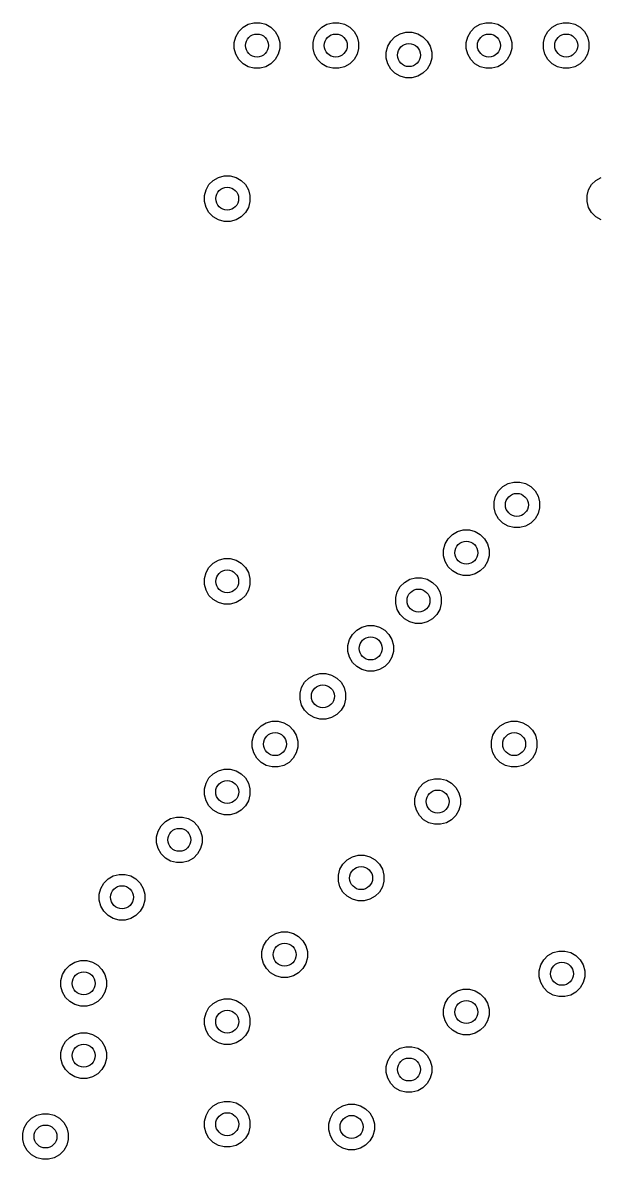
# Model space of a CAD drawing. Header units: inches. Extents: x 5.8 to 17.9, y -6.4 to -1.3.
# Drawn here: x 14.629 to 14.928, y -5.24 to -4.646 of the extents above; entities that cross this region are included whole.
import ezdxf

# ---------------------------------------------------------------- set-up
doc = ezdxf.new("R2010")
doc.units = ezdxf.units.IN
doc.header["$MEASUREMENT"] = 0
doc.layers.add('In1.Cu', color=91, linetype='CONTINUOUS', true_color=0x7fc87f)

msp = doc.modelspace()

# ---------------------------------------------------------------- linework, layer by layer
at = {"layer": 'In1.Cu', "linetype": 'CONTINUOUS'}
for p, q in [((14.7416, -4.65094), (14.74381, -4.64872)), ((14.74381, -4.64872), (14.74653, -4.64715)), ((14.74653, -4.64715), (14.74955, -4.64634)), ((14.74955, -4.64634), (14.75269, -4.64634)), ((14.75269, -4.64634), (14.75572, -4.64715)), ((14.75572, -4.64715), (14.75843, -4.64872)), ((14.75843, -4.64872), (14.76065, -4.65094)), ((14.78278, -4.65094), (14.78499, -4.64872)), ((14.78499, -4.64872), (14.78771, -4.64715)), ((14.78771, -4.64715), (14.79074, -4.64634)), ((14.79074, -4.64634), (14.79387, -4.64634)), ((14.79387, -4.64634), (14.7969, -4.64715)), ((14.7969, -4.64715), (14.79961, -4.64872)), ((14.79961, -4.64872), (14.80183, -4.65094)), ((14.86282, -4.65094), (14.86503, -4.64872)), ((14.86503, -4.64872), (14.86775, -4.64715)), ((14.86775, -4.64715), (14.87078, -4.64634)), ((14.87078, -4.64634), (14.87391, -4.64634)), ((14.87391, -4.64634), (14.87694, -4.64715)), ((14.87694, -4.64715), (14.87965, -4.64872)), ((14.87965, -4.64872), (14.88187, -4.65094)), ((14.90323, -4.65094), (14.90545, -4.64872)), ((14.90545, -4.64872), (14.90816, -4.64715)), ((14.90816, -4.64715), (14.91119, -4.64634)), ((14.91119, -4.64634), (14.91432, -4.64634)), ((14.91432, -4.64634), (14.91735, -4.64715)), ((14.91735, -4.64715), (14.92007, -4.64872)), ((14.92007, -4.64872), (14.92228, -4.65094)), ((14.73922, -4.65668), (14.74003, -4.65365)), ((14.74003, -4.65365), (14.7416, -4.65094)), ((14.76065, -4.65094), (14.76222, -4.65365)), ((14.76222, -4.65365), (14.76303, -4.65668)), ((14.7804, -4.65668), (14.78121, -4.65365)), ((14.78121, -4.65365), (14.78278, -4.65094)), ((14.80183, -4.65094), (14.8034, -4.65365)), ((14.8034, -4.65365), (14.80421, -4.65668)), ((14.82102, -4.65594), (14.82324, -4.65372)), ((14.82324, -4.65372), (14.82596, -4.65215)), ((14.82596, -4.65215), (14.82898, -4.65134)), ((14.82898, -4.65134), (14.83212, -4.65134)), ((14.83212, -4.65134), (14.83515, -4.65215)), ((14.83515, -4.65215), (14.83786, -4.65372)), ((14.83786, -4.65372), (14.84008, -4.65594)), ((14.86044, -4.65668), (14.86125, -4.65365)), ((14.86125, -4.65365), (14.86282, -4.65094)), ((14.88187, -4.65094), (14.88344, -4.65365)), ((14.88344, -4.65365), (14.88425, -4.65668)), ((14.90085, -4.65668), (14.90166, -4.65365)), ((14.90166, -4.65365), (14.90323, -4.65094)), ((14.92228, -4.65094), (14.92385, -4.65365)), ((14.92385, -4.65365), (14.92466, -4.65668)), ((14.73922, -4.65982), (14.73922, -4.65668)), ((14.74003, -4.66284), (14.73922, -4.65982)), ((14.76303, -4.65982), (14.76222, -4.66284)), ((14.76303, -4.65668), (14.76303, -4.65982)), ((14.7804, -4.65982), (14.7804, -4.65668)), ((14.78121, -4.66284), (14.7804, -4.65982)), ((14.80421, -4.65982), (14.8034, -4.66284)), ((14.80421, -4.65668), (14.80421, -4.65982)), ((14.81865, -4.66168), (14.81946, -4.65865)), ((14.81946, -4.65865), (14.82102, -4.65594)), ((14.84008, -4.65594), (14.84164, -4.65865)), ((14.84164, -4.65865), (14.84246, -4.66168)), ((14.86044, -4.65982), (14.86044, -4.65668)), ((14.86125, -4.66284), (14.86044, -4.65982)), ((14.88425, -4.65982), (14.88344, -4.66284)), ((14.88425, -4.65668), (14.88425, -4.65982)), ((14.90085, -4.65982), (14.90085, -4.65668)), ((14.90166, -4.66284), (14.90085, -4.65982)), ((14.92466, -4.65982), (14.92385, -4.66284)), ((14.92466, -4.65668), (14.92466, -4.65982)), ((14.7416, -4.66556), (14.74003, -4.66284)), ((14.74381, -4.66777), (14.7416, -4.66556)), ((14.76065, -4.66556), (14.75843, -4.66777)), ((14.76222, -4.66284), (14.76065, -4.66556)), ((14.78278, -4.66556), (14.78121, -4.66284)), ((14.78499, -4.66777), (14.78278, -4.66556)), ((14.80183, -4.66556), (14.79961, -4.66777)), ((14.8034, -4.66284), (14.80183, -4.66556)), ((14.81865, -4.66482), (14.81865, -4.66168)), ((14.81946, -4.66784), (14.81865, -4.66482)), ((14.84246, -4.66482), (14.84164, -4.66784)), ((14.84246, -4.66168), (14.84246, -4.66482)), ((14.86282, -4.66556), (14.86125, -4.66284)), ((14.86503, -4.66777), (14.86282, -4.66556)), ((14.88187, -4.66556), (14.87965, -4.66777)), ((14.88344, -4.66284), (14.88187, -4.66556)), ((14.90323, -4.66556), (14.90166, -4.66284)), ((14.90545, -4.66777), (14.90323, -4.66556)), ((14.92228, -4.66556), (14.92007, -4.66777)), ((14.92385, -4.66284), (14.92228, -4.66556)), ((14.74653, -4.66934), (14.74381, -4.66777)), ((14.74955, -4.67015), (14.74653, -4.66934)), ((14.75269, -4.67015), (14.74955, -4.67015)), ((14.75572, -4.66934), (14.75269, -4.67015)), ((14.75843, -4.66777), (14.75572, -4.66934)), ((14.78771, -4.66934), (14.78499, -4.66777)), ((14.79074, -4.67015), (14.78771, -4.66934)), ((14.79387, -4.67015), (14.79074, -4.67015)), ((14.7969, -4.66934), (14.79387, -4.67015)), ((14.79961, -4.66777), (14.7969, -4.66934)), ((14.82102, -4.67056), (14.81946, -4.66784)), ((14.82324, -4.67277), (14.82102, -4.67056)), ((14.82596, -4.67434), (14.82324, -4.67277)), ((14.83786, -4.67277), (14.83515, -4.67434)), ((14.84008, -4.67056), (14.83786, -4.67277)), ((14.84164, -4.66784), (14.84008, -4.67056)), ((14.86775, -4.66934), (14.86503, -4.66777)), ((14.87078, -4.67015), (14.86775, -4.66934)), ((14.87391, -4.67015), (14.87078, -4.67015)), ((14.87694, -4.66934), (14.87391, -4.67015)), ((14.87965, -4.66777), (14.87694, -4.66934)), ((14.90816, -4.66934), (14.90545, -4.66777)), ((14.91119, -4.67015), (14.90816, -4.66934)), ((14.91432, -4.67015), (14.91119, -4.67015)), ((14.91735, -4.66934), (14.91432, -4.67015)), ((14.92007, -4.66777), (14.91735, -4.66934)), ((14.82898, -4.67515), (14.82596, -4.67434)), ((14.83212, -4.67515), (14.82898, -4.67515)), ((14.83515, -4.67434), (14.83212, -4.67515)), ((14.73096, -4.72715), (14.73398, -4.72634)), ((14.73398, -4.72634), (14.73712, -4.72634)), ((14.73712, -4.72634), (14.74015, -4.72715)), ((14.72446, -4.73365), (14.72602, -4.73094)), ((14.72602, -4.73094), (14.72824, -4.72872)), ((14.72824, -4.72872), (14.73096, -4.72715)), ((14.74015, -4.72715), (14.74286, -4.72872)), ((14.74286, -4.72872), (14.74508, -4.73094)), ((14.74508, -4.73094), (14.74664, -4.73365)), ((14.92446, -4.73365), (14.92602, -4.73094)), ((14.92602, -4.73094), (14.92824, -4.72872)), ((14.92824, -4.72872), (14.93096, -4.72715)), ((14.72365, -4.73668), (14.72446, -4.73365)), ((14.72365, -4.73982), (14.72365, -4.73668)), ((14.74664, -4.73365), (14.74746, -4.73668)), ((14.74746, -4.73668), (14.74746, -4.73982)), ((14.92365, -4.73668), (14.92446, -4.73365)), ((14.92365, -4.73982), (14.92365, -4.73668)), ((14.72446, -4.74284), (14.72365, -4.73982)), ((14.72602, -4.74556), (14.72446, -4.74284)), ((14.74664, -4.74284), (14.74508, -4.74556)), ((14.74746, -4.73982), (14.74664, -4.74284)), ((14.92446, -4.74284), (14.92365, -4.73982)), ((14.92602, -4.74556), (14.92446, -4.74284)), ((14.72824, -4.74777), (14.72602, -4.74556)), ((14.73096, -4.74934), (14.72824, -4.74777)), ((14.73398, -4.75015), (14.73096, -4.74934)), ((14.73712, -4.75015), (14.73398, -4.75015)), ((14.74015, -4.74934), (14.73712, -4.75015)), ((14.74286, -4.74777), (14.74015, -4.74934)), ((14.74508, -4.74556), (14.74286, -4.74777)), ((14.92824, -4.74777), (14.92602, -4.74556)), ((14.93096, -4.74934), (14.92824, -4.74777)), ((14.88237, -4.88715), (14.8854, -4.88634)), ((14.8854, -4.88634), (14.88854, -4.88634)), ((14.88854, -4.88634), (14.89156, -4.88715)), ((14.87587, -4.89365), (14.87744, -4.89094)), ((14.87744, -4.89094), (14.87966, -4.88872)), ((14.87966, -4.88872), (14.88237, -4.88715)), ((14.89156, -4.88715), (14.89428, -4.88872)), ((14.89428, -4.88872), (14.89649, -4.89094)), ((14.89649, -4.89094), (14.89806, -4.89365)), ((14.87506, -4.89668), (14.87587, -4.89365)), ((14.87506, -4.89982), (14.87506, -4.89668)), ((14.89806, -4.89365), (14.89887, -4.89668)), ((14.89887, -4.89668), (14.89887, -4.89982)), ((14.87587, -4.90284), (14.87506, -4.89982)), ((14.87744, -4.90556), (14.87587, -4.90284)), ((14.89806, -4.90284), (14.89649, -4.90556)), ((14.89887, -4.89982), (14.89806, -4.90284)), ((14.87966, -4.90777), (14.87744, -4.90556)), ((14.88237, -4.90934), (14.87966, -4.90777)), ((14.8854, -4.91015), (14.88237, -4.90934)), ((14.88854, -4.91015), (14.8854, -4.91015)), ((14.89156, -4.90934), (14.88854, -4.91015)), ((14.89428, -4.90777), (14.89156, -4.90934)), ((14.89649, -4.90556), (14.89428, -4.90777)), ((14.84946, -4.91865), (14.85102, -4.91594)), ((14.85102, -4.91594), (14.85324, -4.91372)), ((14.85324, -4.91372), (14.85596, -4.91215)), ((14.85596, -4.91215), (14.85898, -4.91134)), ((14.85898, -4.91134), (14.86212, -4.91134)), ((14.86212, -4.91134), (14.86515, -4.91215)), ((14.86515, -4.91215), (14.86786, -4.91372)), ((14.86786, -4.91372), (14.87008, -4.91594)), ((14.87008, -4.91594), (14.87164, -4.91865)), ((14.84865, -4.92168), (14.84946, -4.91865)), ((14.84865, -4.92482), (14.84865, -4.92168)), ((14.87164, -4.91865), (14.87246, -4.92168)), ((14.87246, -4.92168), (14.87246, -4.92482)), ((14.72824, -4.92872), (14.73096, -4.92715)), ((14.73096, -4.92715), (14.73398, -4.92634)), ((14.73398, -4.92634), (14.73712, -4.92634)), ((14.73712, -4.92634), (14.74015, -4.92715)), ((14.74015, -4.92715), (14.74286, -4.92872)), ((14.84946, -4.92784), (14.84865, -4.92482)), ((14.85102, -4.93056), (14.84946, -4.92784)), ((14.87164, -4.92784), (14.87008, -4.93056)), ((14.87246, -4.92482), (14.87164, -4.92784)), ((14.72365, -4.93668), (14.72446, -4.93365)), ((14.72446, -4.93365), (14.72602, -4.93094)), ((14.72602, -4.93094), (14.72824, -4.92872)), ((14.74286, -4.92872), (14.74508, -4.93094)), ((14.74508, -4.93094), (14.74664, -4.93365)), ((14.74664, -4.93365), (14.74746, -4.93668)), ((14.85324, -4.93277), (14.85102, -4.93056)), ((14.85596, -4.93434), (14.85324, -4.93277)), ((14.85898, -4.93515), (14.85596, -4.93434)), ((14.86515, -4.93434), (14.86212, -4.93515)), ((14.86786, -4.93277), (14.86515, -4.93434)), ((14.87008, -4.93056), (14.86786, -4.93277)), ((14.72365, -4.93982), (14.72365, -4.93668)), ((14.72446, -4.94284), (14.72365, -4.93982)), ((14.74746, -4.93982), (14.74664, -4.94284)), ((14.74746, -4.93668), (14.74746, -4.93982)), ((14.82602, -4.94094), (14.82824, -4.93872)), ((14.82824, -4.93872), (14.83096, -4.93715)), ((14.83096, -4.93715), (14.83398, -4.93634)), ((14.83398, -4.93634), (14.83712, -4.93634)), ((14.83712, -4.93634), (14.84015, -4.93715)), ((14.84015, -4.93715), (14.84286, -4.93872)), ((14.84286, -4.93872), (14.84508, -4.94094)), ((14.86212, -4.93515), (14.85898, -4.93515)), ((14.72602, -4.94556), (14.72446, -4.94284)), ((14.72824, -4.94777), (14.72602, -4.94556)), ((14.74508, -4.94556), (14.74286, -4.94777)), ((14.74664, -4.94284), (14.74508, -4.94556)), ((14.82365, -4.94668), (14.82446, -4.94365)), ((14.82446, -4.94365), (14.82602, -4.94094)), ((14.84508, -4.94094), (14.84665, -4.94365)), ((14.84665, -4.94365), (14.84746, -4.94668)), ((14.73096, -4.94934), (14.72824, -4.94777)), ((14.73398, -4.95015), (14.73096, -4.94934)), ((14.73712, -4.95015), (14.73398, -4.95015)), ((14.74015, -4.94934), (14.73712, -4.95015)), ((14.74286, -4.94777), (14.74015, -4.94934)), ((14.82365, -4.94982), (14.82365, -4.94668)), ((14.82446, -4.95284), (14.82365, -4.94982)), ((14.84746, -4.94982), (14.84665, -4.95284)), ((14.84746, -4.94668), (14.84746, -4.94982)), ((14.82602, -4.95556), (14.82446, -4.95284)), ((14.82824, -4.95777), (14.82602, -4.95556)), ((14.83096, -4.95934), (14.82824, -4.95777)), ((14.84286, -4.95777), (14.84015, -4.95934)), ((14.84508, -4.95556), (14.84286, -4.95777)), ((14.84665, -4.95284), (14.84508, -4.95556)), ((14.80102, -4.96594), (14.80324, -4.96372)), ((14.80324, -4.96372), (14.80596, -4.96215)), ((14.80596, -4.96215), (14.80898, -4.96134)), ((14.80898, -4.96134), (14.81212, -4.96134)), ((14.81212, -4.96134), (14.81515, -4.96215)), ((14.81515, -4.96215), (14.81786, -4.96372)), ((14.81786, -4.96372), (14.82008, -4.96594)), ((14.83398, -4.96015), (14.83096, -4.95934)), ((14.83712, -4.96015), (14.83398, -4.96015)), ((14.84015, -4.95934), (14.83712, -4.96015)), ((14.79865, -4.97168), (14.79946, -4.96865)), ((14.79946, -4.96865), (14.80102, -4.96594)), ((14.82008, -4.96594), (14.82165, -4.96865)), ((14.82165, -4.96865), (14.82246, -4.97168)), ((14.79865, -4.97482), (14.79865, -4.97168)), ((14.79946, -4.97784), (14.79865, -4.97482)), ((14.82246, -4.97482), (14.82165, -4.97784)), ((14.82246, -4.97168), (14.82246, -4.97482)), ((14.80102, -4.98056), (14.79946, -4.97784)), ((14.80324, -4.98277), (14.80102, -4.98056)), ((14.82008, -4.98056), (14.81786, -4.98277)), ((14.82165, -4.97784), (14.82008, -4.98056)), ((14.77824, -4.98872), (14.78096, -4.98715)), ((14.78096, -4.98715), (14.78398, -4.98634)), ((14.78398, -4.98634), (14.78712, -4.98634)), ((14.78712, -4.98634), (14.79015, -4.98715)), ((14.79015, -4.98715), (14.79286, -4.98872)), ((14.80596, -4.98434), (14.80324, -4.98277)), ((14.80898, -4.98515), (14.80596, -4.98434)), ((14.81212, -4.98515), (14.80898, -4.98515)), ((14.81515, -4.98434), (14.81212, -4.98515)), ((14.81786, -4.98277), (14.81515, -4.98434)), ((14.77365, -4.99668), (14.77446, -4.99365)), ((14.77446, -4.99365), (14.77602, -4.99094)), ((14.77602, -4.99094), (14.77824, -4.98872)), ((14.79286, -4.98872), (14.79508, -4.99094)), ((14.79508, -4.99094), (14.79664, -4.99365)), ((14.79664, -4.99365), (14.79746, -4.99668)), ((14.77365, -4.99982), (14.77365, -4.99668)), ((14.77446, -5.00284), (14.77365, -4.99982)), ((14.79746, -4.99982), (14.79664, -5.00284)), ((14.79746, -4.99668), (14.79746, -4.99982)), ((14.77602, -5.00556), (14.77446, -5.00284)), ((14.77824, -5.00777), (14.77602, -5.00556)), ((14.79508, -5.00556), (14.79286, -5.00777)), ((14.79664, -5.00284), (14.79508, -5.00556)), ((14.75596, -5.01215), (14.75898, -5.01134)), ((14.75898, -5.01134), (14.76212, -5.01134)), ((14.76212, -5.01134), (14.76515, -5.01215)), ((14.78096, -5.00934), (14.77824, -5.00777)), ((14.78398, -5.01015), (14.78096, -5.00934)), ((14.78712, -5.01015), (14.78398, -5.01015)), ((14.79015, -5.00934), (14.78712, -5.01015)), ((14.79286, -5.00777), (14.79015, -5.00934)), ((14.88096, -5.01215), (14.88398, -5.01134)), ((14.88398, -5.01134), (14.88712, -5.01134)), ((14.88712, -5.01134), (14.89015, -5.01215)), ((14.74946, -5.01865), (14.75102, -5.01594)), ((14.75102, -5.01594), (14.75324, -5.01372)), ((14.75324, -5.01372), (14.75596, -5.01215)), ((14.76515, -5.01215), (14.76786, -5.01372)), ((14.76786, -5.01372), (14.77008, -5.01594)), ((14.77008, -5.01594), (14.77164, -5.01865)), ((14.87446, -5.01865), (14.87602, -5.01594)), ((14.87602, -5.01594), (14.87824, -5.01372)), ((14.87824, -5.01372), (14.88096, -5.01215)), ((14.89015, -5.01215), (14.89286, -5.01372)), ((14.89286, -5.01372), (14.89508, -5.01594)), ((14.89508, -5.01594), (14.89664, -5.01865)), ((14.74865, -5.02168), (14.74946, -5.01865)), ((14.74865, -5.02482), (14.74865, -5.02168)), ((14.77164, -5.01865), (14.77246, -5.02168)), ((14.77246, -5.02168), (14.77246, -5.02482)), ((14.87365, -5.02168), (14.87446, -5.01865)), ((14.87365, -5.02482), (14.87365, -5.02168)), ((14.89664, -5.01865), (14.89746, -5.02168)), ((14.89746, -5.02168), (14.89746, -5.02482)), ((14.74946, -5.02784), (14.74865, -5.02482)), ((14.75102, -5.03056), (14.74946, -5.02784)), ((14.77164, -5.02784), (14.77008, -5.03056)), ((14.77246, -5.02482), (14.77164, -5.02784)), ((14.87446, -5.02784), (14.87365, -5.02482)), ((14.87602, -5.03056), (14.87446, -5.02784)), ((14.89664, -5.02784), (14.89508, -5.03056)), ((14.89746, -5.02482), (14.89664, -5.02784)), ((14.75324, -5.03277), (14.75102, -5.03056)), ((14.75596, -5.03434), (14.75324, -5.03277)), ((14.75898, -5.03515), (14.75596, -5.03434)), ((14.76212, -5.03515), (14.75898, -5.03515)), ((14.76515, -5.03434), (14.76212, -5.03515)), ((14.76786, -5.03277), (14.76515, -5.03434)), ((14.77008, -5.03056), (14.76786, -5.03277)), ((14.87824, -5.03277), (14.87602, -5.03056)), ((14.88096, -5.03434), (14.87824, -5.03277)), ((14.88398, -5.03515), (14.88096, -5.03434)), ((14.88712, -5.03515), (14.88398, -5.03515)), ((14.89015, -5.03434), (14.88712, -5.03515)), ((14.89286, -5.03277), (14.89015, -5.03434)), ((14.89508, -5.03056), (14.89286, -5.03277)), ((14.72446, -5.04365), (14.72602, -5.04094)), ((14.72602, -5.04094), (14.72824, -5.03872)), ((14.72824, -5.03872), (14.73096, -5.03715)), ((14.73096, -5.03715), (14.73398, -5.03634)), ((14.73398, -5.03634), (14.73712, -5.03634)), ((14.73712, -5.03634), (14.74015, -5.03715)), ((14.74015, -5.03715), (14.74286, -5.03872)), ((14.74286, -5.03872), (14.74508, -5.04094)), ((14.74508, -5.04094), (14.74664, -5.04365)), ((14.84096, -5.04215), (14.84398, -5.04134)), ((14.84398, -5.04134), (14.84712, -5.04134)), ((14.84712, -5.04134), (14.85015, -5.04215)), ((14.72365, -5.04668), (14.72446, -5.04365)), ((14.72365, -5.04982), (14.72365, -5.04668)), ((14.74664, -5.04365), (14.74746, -5.04668)), ((14.74746, -5.04668), (14.74746, -5.04982)), ((14.83446, -5.04865), (14.83602, -5.04594)), ((14.83602, -5.04594), (14.83824, -5.04372)), ((14.83824, -5.04372), (14.84096, -5.04215)), ((14.85015, -5.04215), (14.85286, -5.04372)), ((14.85286, -5.04372), (14.85508, -5.04594)), ((14.85508, -5.04594), (14.85665, -5.04865)), ((14.72446, -5.05284), (14.72365, -5.04982)), ((14.72602, -5.05556), (14.72446, -5.05284)), ((14.74664, -5.05284), (14.74508, -5.05556)), ((14.74746, -5.04982), (14.74664, -5.05284)), ((14.83365, -5.05168), (14.83446, -5.04865)), ((14.83365, -5.05482), (14.83365, -5.05168)), ((14.85665, -5.04865), (14.85746, -5.05168)), ((14.85746, -5.05168), (14.85746, -5.05482)), ((14.72824, -5.05777), (14.72602, -5.05556)), ((14.73096, -5.05934), (14.72824, -5.05777)), ((14.74286, -5.05777), (14.74015, -5.05934)), ((14.74508, -5.05556), (14.74286, -5.05777)), ((14.83446, -5.05784), (14.83365, -5.05482)), ((14.83602, -5.06056), (14.83446, -5.05784)), ((14.85665, -5.05784), (14.85508, -5.06056)), ((14.85746, -5.05482), (14.85665, -5.05784)), ((14.70102, -5.06594), (14.70324, -5.06372)), ((14.70324, -5.06372), (14.70596, -5.06215)), ((14.70596, -5.06215), (14.70898, -5.06134)), ((14.70898, -5.06134), (14.71212, -5.06134)), ((14.71212, -5.06134), (14.71515, -5.06215)), ((14.71515, -5.06215), (14.71786, -5.06372)), ((14.71786, -5.06372), (14.72008, -5.06594)), ((14.73398, -5.06015), (14.73096, -5.05934)), ((14.73712, -5.06015), (14.73398, -5.06015)), ((14.74015, -5.05934), (14.73712, -5.06015)), ((14.83824, -5.06277), (14.83602, -5.06056)), ((14.84096, -5.06434), (14.83824, -5.06277)), ((14.84398, -5.06515), (14.84096, -5.06434)), ((14.84712, -5.06515), (14.84398, -5.06515)), ((14.85015, -5.06434), (14.84712, -5.06515)), ((14.85286, -5.06277), (14.85015, -5.06434)), ((14.85508, -5.06056), (14.85286, -5.06277)), ((14.69865, -5.07168), (14.69946, -5.06865)), ((14.69946, -5.06865), (14.70102, -5.06594)), ((14.72008, -5.06594), (14.72165, -5.06865)), ((14.72165, -5.06865), (14.72246, -5.07168)), ((14.69865, -5.07482), (14.69865, -5.07168)), ((14.69946, -5.07784), (14.69865, -5.07482)), ((14.72246, -5.07482), (14.72165, -5.07784)), ((14.72246, -5.07168), (14.72246, -5.07482)), ((14.70102, -5.08056), (14.69946, -5.07784)), ((14.70324, -5.08277), (14.70102, -5.08056)), ((14.70596, -5.08434), (14.70324, -5.08277)), ((14.71786, -5.08277), (14.71515, -5.08434)), ((14.72008, -5.08056), (14.71786, -5.08277)), ((14.72165, -5.07784), (14.72008, -5.08056)), ((14.79824, -5.08372), (14.80096, -5.08215)), ((14.80096, -5.08215), (14.80398, -5.08134)), ((14.80398, -5.08134), (14.80712, -5.08134)), ((14.80712, -5.08134), (14.81015, -5.08215)), ((14.81015, -5.08215), (14.81286, -5.08372)), ((14.70898, -5.08515), (14.70596, -5.08434)), ((14.71212, -5.08515), (14.70898, -5.08515)), ((14.71515, -5.08434), (14.71212, -5.08515)), ((14.79365, -5.09168), (14.79446, -5.08865)), ((14.79446, -5.08865), (14.79602, -5.08594)), ((14.79602, -5.08594), (14.79824, -5.08372)), ((14.81286, -5.08372), (14.81508, -5.08594)), ((14.81508, -5.08594), (14.81664, -5.08865)), ((14.81664, -5.08865), (14.81746, -5.09168)), ((14.67102, -5.09594), (14.67324, -5.09372)), ((14.67324, -5.09372), (14.67596, -5.09215)), ((14.67596, -5.09215), (14.67898, -5.09134)), ((14.67898, -5.09134), (14.68212, -5.09134)), ((14.68212, -5.09134), (14.68515, -5.09215)), ((14.68515, -5.09215), (14.68786, -5.09372)), ((14.68786, -5.09372), (14.69008, -5.09594)), ((14.79365, -5.09482), (14.79365, -5.09168)), ((14.79446, -5.09784), (14.79365, -5.09482)), ((14.81746, -5.09482), (14.81664, -5.09784)), ((14.81746, -5.09168), (14.81746, -5.09482)), ((14.66865, -5.10168), (14.66946, -5.09865)), ((14.66946, -5.09865), (14.67102, -5.09594)), ((14.69008, -5.09594), (14.69164, -5.09865)), ((14.69164, -5.09865), (14.69246, -5.10168)), ((14.79602, -5.10056), (14.79446, -5.09784)), ((14.79824, -5.10277), (14.79602, -5.10056)), ((14.81508, -5.10056), (14.81286, -5.10277)), ((14.81664, -5.09784), (14.81508, -5.10056)), ((14.66865, -5.10482), (14.66865, -5.10168)), ((14.66946, -5.10784), (14.66865, -5.10482)), ((14.69246, -5.10482), (14.69164, -5.10784)), ((14.69246, -5.10168), (14.69246, -5.10482)), ((14.80096, -5.10434), (14.79824, -5.10277)), ((14.80398, -5.10515), (14.80096, -5.10434)), ((14.80712, -5.10515), (14.80398, -5.10515)), ((14.81015, -5.10434), (14.80712, -5.10515)), ((14.81286, -5.10277), (14.81015, -5.10434)), ((14.67102, -5.11056), (14.66946, -5.10784)), ((14.67324, -5.11277), (14.67102, -5.11056)), ((14.69008, -5.11056), (14.68786, -5.11277)), ((14.69164, -5.10784), (14.69008, -5.11056)), ((14.67596, -5.11434), (14.67324, -5.11277)), ((14.67898, -5.11515), (14.67596, -5.11434)), ((14.68212, -5.11515), (14.67898, -5.11515)), ((14.68515, -5.11434), (14.68212, -5.11515)), ((14.68786, -5.11277), (14.68515, -5.11434)), ((14.75602, -5.12594), (14.75824, -5.12372)), ((14.75824, -5.12372), (14.76096, -5.12215)), ((14.76096, -5.12215), (14.76398, -5.12134)), ((14.76398, -5.12134), (14.76712, -5.12134)), ((14.76712, -5.12134), (14.77015, -5.12215)), ((14.77015, -5.12215), (14.77286, -5.12372)), ((14.77286, -5.12372), (14.77508, -5.12594)), ((14.75365, -5.13168), (14.75446, -5.12865)), ((14.75446, -5.12865), (14.75602, -5.12594)), ((14.77508, -5.12594), (14.77665, -5.12865)), ((14.77665, -5.12865), (14.77746, -5.13168)), ((14.65596, -5.13715), (14.65898, -5.13634)), ((14.65898, -5.13634), (14.66212, -5.13634)), ((14.66212, -5.13634), (14.66515, -5.13715)), ((14.75365, -5.13482), (14.75365, -5.13168)), ((14.75446, -5.13784), (14.75365, -5.13482)), ((14.77746, -5.13482), (14.77665, -5.13784)), ((14.77746, -5.13168), (14.77746, -5.13482)), ((14.89946, -5.13865), (14.90102, -5.13594)), ((14.90102, -5.13594), (14.90324, -5.13372)), ((14.90324, -5.13372), (14.90596, -5.13215)), ((14.90596, -5.13215), (14.90898, -5.13134)), ((14.90898, -5.13134), (14.91212, -5.13134)), ((14.91212, -5.13134), (14.91515, -5.13215)), ((14.91515, -5.13215), (14.91786, -5.13372)), ((14.91786, -5.13372), (14.92008, -5.13594)), ((14.92008, -5.13594), (14.92164, -5.13865)), ((14.64946, -5.14365), (14.65102, -5.14094)), ((14.65102, -5.14094), (14.65324, -5.13872)), ((14.65324, -5.13872), (14.65596, -5.13715)), ((14.66515, -5.13715), (14.66786, -5.13872)), ((14.66786, -5.13872), (14.67008, -5.14094)), ((14.67008, -5.14094), (14.67164, -5.14365)), ((14.75602, -5.14056), (14.75446, -5.13784)), ((14.75824, -5.14277), (14.75602, -5.14056)), ((14.77508, -5.14056), (14.77286, -5.14277)), ((14.77665, -5.13784), (14.77508, -5.14056)), ((14.89865, -5.14168), (14.89946, -5.13865)), ((14.89865, -5.14482), (14.89865, -5.14168)), ((14.92164, -5.13865), (14.92246, -5.14168)), ((14.92246, -5.14168), (14.92246, -5.14482)), ((14.64865, -5.14668), (14.64946, -5.14365)), ((14.64865, -5.14982), (14.64865, -5.14668)), ((14.67164, -5.14365), (14.67246, -5.14668)), ((14.67246, -5.14668), (14.67246, -5.14982)), ((14.76096, -5.14434), (14.75824, -5.14277)), ((14.76398, -5.14515), (14.76096, -5.14434)), ((14.76712, -5.14515), (14.76398, -5.14515)), ((14.77015, -5.14434), (14.76712, -5.14515)), ((14.77286, -5.14277), (14.77015, -5.14434)), ((14.89946, -5.14784), (14.89865, -5.14482)), ((14.90102, -5.15056), (14.89946, -5.14784)), ((14.92164, -5.14784), (14.92008, -5.15056)), ((14.92246, -5.14482), (14.92164, -5.14784)), ((14.64946, -5.15284), (14.64865, -5.14982)), ((14.65102, -5.15556), (14.64946, -5.15284)), ((14.67164, -5.15284), (14.67008, -5.15556)), ((14.67246, -5.14982), (14.67164, -5.15284)), ((14.85102, -5.15594), (14.85324, -5.15372)), ((14.85324, -5.15372), (14.85596, -5.15215)), ((14.85596, -5.15215), (14.85898, -5.15134)), ((14.85898, -5.15134), (14.86212, -5.15134)), ((14.86212, -5.15134), (14.86515, -5.15215)), ((14.86515, -5.15215), (14.86786, -5.15372)), ((14.86786, -5.15372), (14.87008, -5.15594)), ((14.90324, -5.15277), (14.90102, -5.15056)), ((14.90596, -5.15434), (14.90324, -5.15277)), ((14.91786, -5.15277), (14.91515, -5.15434)), ((14.92008, -5.15056), (14.91786, -5.15277)), ((14.65324, -5.15777), (14.65102, -5.15556)), ((14.65596, -5.15934), (14.65324, -5.15777)), ((14.65898, -5.16015), (14.65596, -5.15934)), ((14.66212, -5.16015), (14.65898, -5.16015)), ((14.66515, -5.15934), (14.66212, -5.16015)), ((14.66786, -5.15777), (14.66515, -5.15934)), ((14.67008, -5.15556), (14.66786, -5.15777)), ((14.72602, -5.16094), (14.72824, -5.15872)), ((14.72824, -5.15872), (14.73096, -5.15715)), ((14.73096, -5.15715), (14.73398, -5.15634)), ((14.73398, -5.15634), (14.73712, -5.15634)), ((14.73712, -5.15634), (14.74015, -5.15715)), ((14.74015, -5.15715), (14.74286, -5.15872)), ((14.74286, -5.15872), (14.74508, -5.16094)), ((14.84865, -5.16168), (14.84946, -5.15865)), ((14.84946, -5.15865), (14.85102, -5.15594)), ((14.87008, -5.15594), (14.87164, -5.15865)), ((14.87164, -5.15865), (14.87246, -5.16168)), ((14.90898, -5.15515), (14.90596, -5.15434)), ((14.91212, -5.15515), (14.90898, -5.15515)), ((14.91515, -5.15434), (14.91212, -5.15515)), ((14.72365, -5.16668), (14.72446, -5.16365)), ((14.72446, -5.16365), (14.72602, -5.16094)), ((14.74508, -5.16094), (14.74664, -5.16365)), ((14.74664, -5.16365), (14.74746, -5.16668)), ((14.84865, -5.16482), (14.84865, -5.16168)), ((14.84946, -5.16784), (14.84865, -5.16482)), ((14.87246, -5.16482), (14.87164, -5.16784)), ((14.87246, -5.16168), (14.87246, -5.16482)), ((14.72365, -5.16982), (14.72365, -5.16668)), ((14.72446, -5.17284), (14.72365, -5.16982)), ((14.74746, -5.16982), (14.74664, -5.17284)), ((14.74746, -5.16668), (14.74746, -5.16982)), ((14.85102, -5.17056), (14.84946, -5.16784)), ((14.85324, -5.17277), (14.85102, -5.17056)), ((14.87008, -5.17056), (14.86786, -5.17277)), ((14.87164, -5.16784), (14.87008, -5.17056)), ((14.65102, -5.17869), (14.65324, -5.17648)), ((14.65324, -5.17648), (14.65596, -5.17491)), ((14.65596, -5.17491), (14.65898, -5.1741)), ((14.65898, -5.1741), (14.66212, -5.1741)), ((14.66212, -5.1741), (14.66515, -5.17491)), ((14.66515, -5.17491), (14.66786, -5.17648)), ((14.66786, -5.17648), (14.67008, -5.17869)), ((14.72602, -5.17556), (14.72446, -5.17284)), ((14.72824, -5.17777), (14.72602, -5.17556)), ((14.73096, -5.17934), (14.72824, -5.17777)), ((14.74286, -5.17777), (14.74015, -5.17934)), ((14.74508, -5.17556), (14.74286, -5.17777)), ((14.74664, -5.17284), (14.74508, -5.17556)), ((14.85596, -5.17434), (14.85324, -5.17277)), ((14.85898, -5.17515), (14.85596, -5.17434)), ((14.86212, -5.17515), (14.85898, -5.17515)), ((14.86515, -5.17434), (14.86212, -5.17515)), ((14.86786, -5.17277), (14.86515, -5.17434)), ((14.64865, -5.18444), (14.64946, -5.18141)), ((14.64946, -5.18141), (14.65102, -5.17869)), ((14.67008, -5.17869), (14.67164, -5.18141)), ((14.67164, -5.18141), (14.67246, -5.18444)), ((14.73398, -5.18015), (14.73096, -5.17934)), ((14.73712, -5.18015), (14.73398, -5.18015)), ((14.74015, -5.17934), (14.73712, -5.18015)), ((14.82102, -5.18594), (14.82324, -5.18372)), ((14.82324, -5.18372), (14.82596, -5.18215)), ((14.82596, -5.18215), (14.82898, -5.18134)), ((14.82898, -5.18134), (14.83212, -5.18134)), ((14.83212, -5.18134), (14.83515, -5.18215)), ((14.83515, -5.18215), (14.83786, -5.18372)), ((14.83786, -5.18372), (14.84008, -5.18594)), ((14.64865, -5.18757), (14.64865, -5.18444)), ((14.64946, -5.1906), (14.64865, -5.18757)), ((14.67246, -5.18757), (14.67164, -5.1906)), ((14.67246, -5.18444), (14.67246, -5.18757)), ((14.81865, -5.19168), (14.81946, -5.18865)), ((14.81946, -5.18865), (14.82102, -5.18594)), ((14.84008, -5.18594), (14.84164, -5.18865)), ((14.84164, -5.18865), (14.84246, -5.19168)), ((14.65102, -5.19331), (14.64946, -5.1906)), ((14.65324, -5.19553), (14.65102, -5.19331)), ((14.65596, -5.1971), (14.65324, -5.19553)), ((14.66786, -5.19553), (14.66515, -5.1971)), ((14.67008, -5.19331), (14.66786, -5.19553)), ((14.67164, -5.1906), (14.67008, -5.19331)), ((14.81865, -5.19482), (14.81865, -5.19168)), ((14.81946, -5.19784), (14.81865, -5.19482)), ((14.84246, -5.19482), (14.84164, -5.19784)), ((14.84246, -5.19168), (14.84246, -5.19482)), ((14.65898, -5.19791), (14.65596, -5.1971)), ((14.66212, -5.19791), (14.65898, -5.19791)), ((14.66515, -5.1971), (14.66212, -5.19791)), ((14.82102, -5.20056), (14.81946, -5.19784)), ((14.82324, -5.20277), (14.82102, -5.20056)), ((14.84008, -5.20056), (14.83786, -5.20277)), ((14.84164, -5.19784), (14.84008, -5.20056)), ((14.82596, -5.20434), (14.82324, -5.20277)), ((14.82898, -5.20515), (14.82596, -5.20434)), ((14.83212, -5.20515), (14.82898, -5.20515)), ((14.83515, -5.20434), (14.83212, -5.20515)), ((14.83786, -5.20277), (14.83515, -5.20434)), ((14.72602, -5.21452), (14.72824, -5.2123)), ((14.72824, -5.2123), (14.73096, -5.21074)), ((14.73096, -5.21074), (14.73398, -5.20993)), ((14.73398, -5.20993), (14.73712, -5.20993)), ((14.73712, -5.20993), (14.74015, -5.21074)), ((14.74015, -5.21074), (14.74286, -5.2123)), ((14.74286, -5.2123), (14.74508, -5.21452)), ((14.79324, -5.21372), (14.79596, -5.21215)), ((14.79596, -5.21215), (14.79898, -5.21134)), ((14.79898, -5.21134), (14.80212, -5.21134)), ((14.80212, -5.21134), (14.80515, -5.21215)), ((14.80515, -5.21215), (14.80786, -5.21372)), ((14.63102, -5.22094), (14.63324, -5.21872)), ((14.63324, -5.21872), (14.63596, -5.21715)), ((14.63596, -5.21715), (14.63898, -5.21634)), ((14.63898, -5.21634), (14.64212, -5.21634)), ((14.64212, -5.21634), (14.64515, -5.21715)), ((14.64515, -5.21715), (14.64786, -5.21872)), ((14.64786, -5.21872), (14.65008, -5.22094)), ((14.72365, -5.22026), (14.72446, -5.21724)), ((14.72446, -5.21724), (14.72602, -5.21452)), ((14.74508, -5.21452), (14.74664, -5.21724)), ((14.74664, -5.21724), (14.74746, -5.22026)), ((14.78865, -5.22168), (14.78946, -5.21865)), ((14.78946, -5.21865), (14.79102, -5.21594)), ((14.79102, -5.21594), (14.79324, -5.21372)), ((14.80786, -5.21372), (14.81008, -5.21594)), ((14.81008, -5.21594), (14.81165, -5.21865)), ((14.81165, -5.21865), (14.81246, -5.22168)), ((14.62865, -5.22668), (14.62946, -5.22365)), ((14.62946, -5.22365), (14.63102, -5.22094)), ((14.65008, -5.22094), (14.65165, -5.22365)), ((14.65165, -5.22365), (14.65246, -5.22668)), ((14.72365, -5.2234), (14.72365, -5.22026)), ((14.72446, -5.22643), (14.72365, -5.2234)), ((14.74746, -5.2234), (14.74664, -5.22643)), ((14.74746, -5.22026), (14.74746, -5.2234)), ((14.78865, -5.22482), (14.78865, -5.22168)), ((14.78946, -5.22784), (14.78865, -5.22482)), ((14.81246, -5.22482), (14.81165, -5.22784)), ((14.81246, -5.22168), (14.81246, -5.22482)), ((14.62865, -5.22982), (14.62865, -5.22668)), ((14.62946, -5.23284), (14.62865, -5.22982)), ((14.65246, -5.22982), (14.65165, -5.23284)), ((14.65246, -5.22668), (14.65246, -5.22982)), ((14.72602, -5.22914), (14.72446, -5.22643)), ((14.72824, -5.23136), (14.72602, -5.22914)), ((14.73096, -5.23292), (14.72824, -5.23136)), ((14.74286, -5.23136), (14.74015, -5.23292)), ((14.74508, -5.22914), (14.74286, -5.23136)), ((14.74664, -5.22643), (14.74508, -5.22914)), ((14.79102, -5.23056), (14.78946, -5.22784)), ((14.79324, -5.23277), (14.79102, -5.23056)), ((14.81008, -5.23056), (14.80786, -5.23277)), ((14.81165, -5.22784), (14.81008, -5.23056)), ((14.63102, -5.23556), (14.62946, -5.23284)), ((14.63324, -5.23777), (14.63102, -5.23556)), ((14.65008, -5.23556), (14.64786, -5.23777)), ((14.65165, -5.23284), (14.65008, -5.23556)), ((14.73398, -5.23374), (14.73096, -5.23292)), ((14.73712, -5.23374), (14.73398, -5.23374)), ((14.74015, -5.23292), (14.73712, -5.23374)), ((14.79596, -5.23434), (14.79324, -5.23277)), ((14.79898, -5.23515), (14.79596, -5.23434)), ((14.80212, -5.23515), (14.79898, -5.23515)), ((14.80515, -5.23434), (14.80212, -5.23515)), ((14.80786, -5.23277), (14.80515, -5.23434)), ((14.63596, -5.23934), (14.63324, -5.23777)), ((14.63898, -5.24015), (14.63596, -5.23934)), ((14.64212, -5.24015), (14.63898, -5.24015)), ((14.64515, -5.23934), (14.64212, -5.24015)), ((14.64786, -5.23777), (14.64515, -5.23934))]:
    msp.add_line(p, q, dxfattribs=at)
at = {"layer": 'In1.Cu'}
for centre, radius in [((14.75112, -4.65825), 0.006), ((14.7923, -4.65825), 0.006), ((14.87234, -4.65825), 0.006), ((14.91276, -4.65825), 0.006), ((14.83055, -4.66325), 0.006), ((14.73555, -4.73825), 0.00598), ((14.88697, -4.89825), 0.006), ((14.86055, -4.92325), 0.006), ((14.73555, -4.93825), 0.00598), ((14.83555, -4.94825), 0.006), ((14.81055, -4.97325), 0.006), ((14.78555, -4.99825), 0.006), ((14.76055, -5.02325), 0.006), ((14.88555, -5.02325), 0.006), ((14.73555, -5.04825), 0.006), ((14.84555, -5.05325), 0.006), ((14.71055, -5.07325), 0.006), ((14.80555, -5.09325), 0.006), ((14.68055, -5.10325), 0.006), ((14.76555, -5.13325), 0.006), ((14.66055, -5.14825), 0.006), ((14.91055, -5.14325), 0.006), ((14.86055, -5.16325), 0.006), ((14.73555, -5.16825), 0.006), ((14.66055, -5.186), 0.006), ((14.83055, -5.19325), 0.006), ((14.73555, -5.22183), 0.006), ((14.80055, -5.22325), 0.006), ((14.64055, -5.22825), 0.006)]:
    msp.add_circle(centre, radius, dxfattribs=at)

doc.saveas('drawing.dxf')
